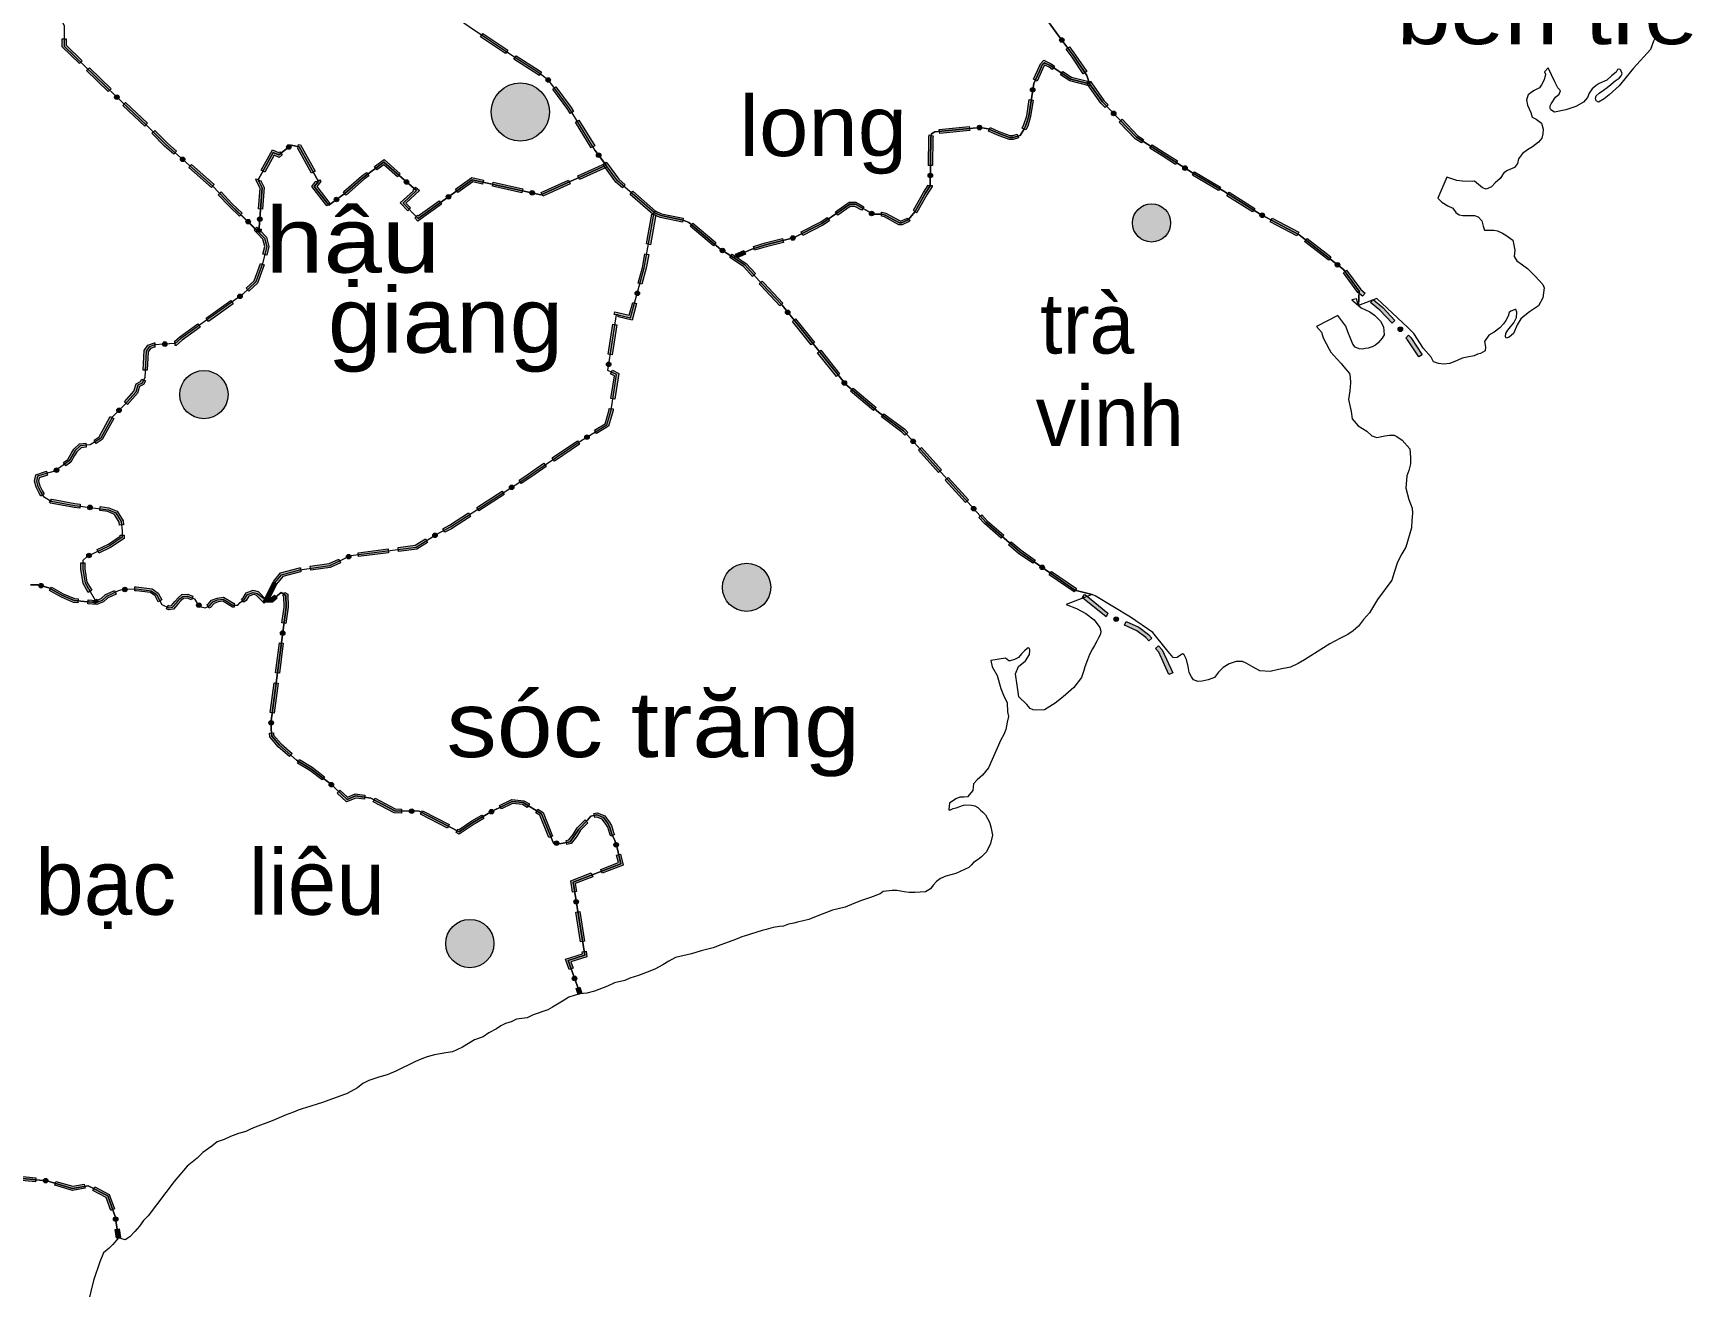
# Model space of a CAD drawing. Header units: metres. Extents: x -835890 to 1024355, y 79891 to 2211954.
# Drawn here: x -294392 to -129260, y 557610 to 682247 of the extents above; entities that cross this region are included whole.
import ezdxf
from ezdxf.enums import TextEntityAlignment as Align

# ---------------------------------------------------------------- set-up
doc = ezdxf.new("R2010")
doc.units = ezdxf.units.M
doc.header["$LTSCALE"] = 2200
for name, color, linetype, lineweight in [('10', 7, 'Continuous', 13), ('11', 7, 'Continuous', 13), ('12', 7, 'Continuous', 13), ('13', 7, 'Continuous', 13), ('14', 7, 'Continuous', 13), ('15', 7, 'Continuous', 13), ('16', 7, 'Continuous', 13), ('37', 7, 'Continuous', 13), ('8', 7, 'Continuous', 13)]:
    doc.layers.add(name, color=color, linetype=linetype, lineweight=lineweight)
doc.layers.add('3', color=7, linetype='Continuous')

msp = doc.modelspace()

# ---------------------------------------------------------------- hatches: boundary and pattern name
at = {"layer": '37'}
for points in [[(-247425, 680225), (-249917, 681896), (-249694, 682228), (-247203, 680557)], [(-291101, 681678), (-291101, 681058), (-289517, 679515), (-289796, 679229), (-291501, 680890), (-291501, 681678)], [(-191976, 681399, 1), (-192246, 681759, 1)], [(-191351, 680899), (-190738, 680081), (-189634, 678426), (-189967, 678204), (-191064, 679850), (-191671, 680659)], [(-288801, 678817), (-286652, 676724), (-286931, 676438), (-289080, 678531)], [(-244089, 678048), (-244313, 678223), (-246590, 679665), (-246376, 680003), (-244082, 678551), (-243842, 678363)], [(-193057, 678646), (-193376, 678855), (-193803, 679069), (-193887, 678984), (-194156, 678379), (-194572, 677494), (-194934, 677664), (-194519, 678546), (-194222, 679215), (-193882, 679555), (-193176, 679203), (-192838, 678981)], [(-243355, 677728, 1), (-243001, 677450, 1)], [(-189393, 677012), (-191305, 677498), (-192220, 678098), (-192001, 678433), (-191142, 677870), (-189295, 677400)], [(-189220, 677466), (-189164, 677298), (-187916, 675565), (-187502, 675133), (-187790, 674856), (-188224, 675308), (-189524, 677114), (-189599, 677339)], [(-285910, 675731, 1), (-286237, 676039, 1)], [(-240997, 674253), (-241243, 674652), (-242732, 676679), (-242410, 676916), (-240911, 674876), (-240657, 674464)], [(-194954, 675601), (-195204, 673959), (-195496, 673009), (-195678, 672644), (-196036, 672823), (-195869, 673158), (-195595, 674048), (-195349, 675661)], [(-195035, 676397, 1), (-194967, 676842, 1)], [(-285208, 675345), (-283024, 673289), (-283298, 672998), (-285483, 675054)], [(-186798, 674111, 1), (-187109, 674436, 1)], [(-282312, 672577), (-281054, 671314), (-280151, 670517), (-280416, 670217), (-281328, 671023), (-282596, 672295)], [(-238894, 670851), (-240471, 673403), (-240131, 673613), (-238554, 671061)], [(-204894, 672059), (-204932, 671871), (-204973, 669100), (-205372, 669106), (-205331, 671913), (-205286, 672138)], [(-201265, 672571), (-204252, 672291), (-204290, 672690), (-201303, 672970)], [(-200512, 672843, 1), (-200064, 672885, 1)], [(-196429, 671830), (-196927, 671680), (-197347, 671680), (-198517, 672119), (-199391, 672494), (-199233, 672861), (-198368, 672490), (-197274, 672080), (-196986, 672080), (-196544, 672213)], [(-186117, 673691), (-184546, 672054), (-183969, 671688), (-184184, 671350), (-184801, 671743), (-186405, 673414)], [(-269626, 670149), (-269926, 669905), (-270431, 670137), (-271359, 668441), (-271710, 668633), (-270603, 670656), (-269985, 670372), (-269878, 670459)], [(-269151, 670793, 1), (-268802, 671077, 1)], [(-266719, 668342), (-268067, 670783), (-268089, 670787), (-268016, 671180), (-267808, 671142), (-266369, 668535)], [(-183125, 671151), (-181913, 670380), (-180593, 669543), (-180807, 669205), (-182127, 670042), (-183340, 670813)], [(-279365, 669557, 1), (-279702, 669854, 1)], [(-278651, 669194), (-276402, 667208), (-276667, 666909), (-278916, 668894)], [(-258151, 667965), (-259525, 669165), (-260215, 668659), (-260452, 668982), (-259503, 669677), (-257888, 668266)], [(-237345, 668930), (-240078, 667693), (-240243, 668057), (-237510, 669294)], [(-238296, 670311, 1), (-238032, 669946, 1)], [(-235787, 666882), (-236439, 667448), (-237589, 668994), (-237739, 669201), (-237415, 669436), (-237266, 669231), (-236144, 667722), (-235525, 667184)], [(-179666, 668717, 1), (-180046, 668959, 1)], [(-271839, 667564), (-271792, 667651), (-271422, 666912), (-271582, 664744), (-271981, 664773), (-271829, 666832), (-272243, 667660), (-272190, 667756)], [(-265199, 665073), (-266702, 667007), (-266277, 667539), (-266236, 667466), (-265886, 667659), (-265797, 667498), (-266193, 667003), (-264883, 665318)], [(-261022, 668068), (-261494, 667723), (-263241, 666180), (-263311, 666130), (-263545, 666454), (-263491, 666493), (-261745, 668035), (-261258, 668391)], [(-257436, 667605, 1), (-257097, 667309, 1)], [(-249702, 667244), (-250686, 667459), (-252163, 666403), (-252396, 666729), (-250775, 667887), (-249617, 667635)], [(-245794, 666391), (-248725, 667031), (-248640, 667422), (-245709, 666782)], [(-240989, 667280), (-243722, 666043), (-243887, 666408), (-241154, 667645)], [(-205002, 667100), (-205003, 667016), (-205526, 666194), (-206523, 664412), (-206548, 664382), (-206855, 664638), (-206854, 664640), (-205870, 666399), (-205401, 667135), (-205402, 667106)], [(-205190, 667878, 1), (-205184, 668328, 1)], [(-178908, 668478), (-176325, 666951), (-176529, 666606), (-179111, 668133)], [(-275703, 666468), (-274597, 665291), (-273603, 664342), (-273880, 664053), (-274881, 665009), (-275994, 666194)], [(-264422, 665577, 1), (-264057, 665840, 1)], [(-257153, 664596), (-257899, 665368), (-256577, 666590), (-256645, 666649), (-256382, 666950), (-255978, 666598), (-257327, 665352), (-256865, 664874)], [(-253790, 665240), (-256148, 663555), (-256458, 663877), (-256171, 664155), (-256100, 664081), (-254023, 665566)], [(-253276, 665854, 1), (-252910, 666115, 1)], [(-244994, 666421, 1), (-244555, 666326, 1)], [(-232767, 664259), (-235032, 666226), (-234770, 666528), (-232505, 664561)], [(-175467, 666427), (-172926, 664832), (-173139, 664493), (-175680, 666089)], [(-271872, 663537, 1), (-271839, 663986, 1)], [(-233399, 661291), (-232869, 664244), (-232475, 664173), (-233005, 661220)], [(-229840, 663454), (-232037, 663922), (-232718, 664228), (-232554, 664593), (-231912, 664304), (-229757, 663845)], [(-215210, 663598), (-215859, 663149), (-217862, 662147), (-218041, 662505), (-216063, 663494), (-215438, 663927)], [(-211990, 664644), (-212686, 665034), (-212988, 665034), (-213138, 665034), (-214388, 664168), (-214616, 664497), (-213263, 665434), (-212988, 665434), (-212582, 665434), (-211795, 664993)], [(-211217, 664440, 1), (-210824, 664220, 1)], [(-207188, 663614), (-207273, 663512), (-207991, 663193), (-208297, 663193), (-209731, 663982), (-210035, 664043), (-210043, 664043), (-210043, 664443), (-209995, 664443), (-209592, 664362), (-208194, 663593), (-208076, 663593), (-207520, 663840), (-207495, 663870)], [(-171977, 664042, 1), (-172375, 664252, 1)], [(-171199, 663857), (-168545, 662457), (-168732, 662104), (-171385, 663504)], [(-272855, 663351, 1), (-273181, 663662, 1)], [(-272157, 662961), (-271807, 662626), (-271200, 661973), (-270955, 661035), (-271166, 660191), (-271554, 660288), (-271368, 661033), (-271562, 661775), (-272092, 662345), (-272433, 662672)], [(-271729, 662749), (-271750, 662471), (-272148, 662501), (-272128, 662779)], [(-226756, 661118), (-229048, 663054), (-228789, 663360), (-226498, 661424)], [(-226037, 660768, 1), (-225659, 660524, 1)], [(-223549, 660288), (-224381, 659905), (-224548, 660268), (-223717, 660651)], [(-219772, 661454), (-221509, 661020), (-222654, 660667), (-222772, 661049), (-221617, 661405), (-219869, 661842)], [(-219068, 661836, 1), (-218632, 661945, 1)], [(-167712, 661847), (-165833, 660384), (-165347, 659999), (-165595, 659685), (-166080, 660069), (-167958, 661531)], [(-271423, 659203), (-272080, 657406), (-272937, 656594), (-273212, 656885), (-272423, 657632), (-271799, 659341)], [(-234246, 657405), (-233816, 658966), (-233575, 660307), (-233182, 660236), (-233426, 658877), (-233861, 657298)], [(-222865, 658071), (-223755, 659053), (-225117, 659935), (-224900, 660270), (-223494, 659360), (-222569, 658340)], [(-164511, 659081, 1), (-164864, 659360, 1)], [(-220147, 655132), (-222048, 657170), (-222193, 657330), (-221897, 657599), (-221753, 657441), (-219855, 655405)], [(-163786, 658676), (-162378, 656754), (-161938, 656399), (-162189, 656088), (-162670, 656476), (-164109, 658439)], [(-274525, 655340), (-276968, 653599), (-277200, 653925), (-274757, 655666)], [(-274010, 655953, 1), (-273643, 656214, 1)], [(-234259, 656604, 1), (-234379, 656170, 1)], [(-161159, 655771), (-160194, 654991), (-158978, 653681), (-159271, 653409), (-160467, 654698), (-161411, 655460)], [(-236605, 654292), (-236567, 654540), (-235128, 654204), (-234777, 655476), (-234392, 655370), (-234844, 653727), (-236237, 654052), (-236209, 654232)], [(-219510, 654669, 1), (-219228, 654319, 1)], [(-277782, 653019), (-279578, 651739), (-280184, 651208), (-280290, 651202), (-280315, 651601), (-280345, 651599), (-279827, 652053), (-278014, 653344)], [(-237208, 650338), (-236755, 653304), (-236360, 653243), (-236812, 650278)], [(-217021, 651250), (-218899, 653589), (-218587, 653840), (-216709, 651500)], [(-158291, 652647, 1), (-158597, 652977, 1)], [(-282282, 651064), (-282260, 651066), (-282735, 650888), (-282950, 650565), (-283049, 648736), (-283449, 648758), (-283344, 650696), (-282996, 651217), (-282347, 651460), (-282313, 651463)], [(-281525, 651325, 1), (-281076, 651353, 1)], [(-214516, 648131), (-216395, 650470), (-216083, 650721), (-214204, 648382)], [(-157617, 652215), (-157413, 651995), (-156272, 650282), (-156605, 650060), (-157728, 651746), (-157910, 651943)], [(-237127, 649542, 1), (-237195, 649097, 1)], [(-283235, 647688), (-283420, 647318), (-283824, 647116), (-284023, 646454), (-285014, 645339), (-285313, 645604), (-284380, 646653), (-284157, 647397), (-283718, 647616), (-283592, 647867)], [(-236947, 645937), (-236594, 648187), (-236977, 648372), (-236803, 648732), (-236153, 648418), (-236552, 645875)], [(-213875, 647652, 1), (-213593, 647301, 1)], [(-210829, 644722), (-213127, 646651), (-212870, 646957), (-210572, 645028)], [(-286377, 643940), (-287526, 641847), (-288129, 641463), (-288344, 641801), (-287827, 642129), (-286728, 644133)], [(-286019, 644595, 1), (-285701, 644914, 1)], [(-238575, 642775), (-237521, 643424), (-237123, 644816), (-237102, 644949), (-236707, 644887), (-236732, 644730), (-237179, 643165), (-238365, 642434)], [(-207714, 642268), (-207998, 642581), (-210035, 644096), (-209797, 644417), (-207728, 642879), (-207418, 642537)], [(-289123, 641078), (-289623, 641025), (-290049, 640628), (-290279, 640266), (-290649, 639596), (-291144, 639235), (-291380, 639558), (-290957, 639867), (-290623, 640470), (-290359, 640886), (-289798, 641408), (-289165, 641476)], [(-242772, 640045), (-240283, 641719), (-240059, 641387), (-242549, 639713)], [(-239130, 642198, 1), (-239513, 641962, 1)], [(-207045, 641829, 1), (-206742, 641496, 1)], [(-204364, 638558), (-206371, 640788), (-206074, 641055), (-204067, 638825)], [(-246081, 637804), (-245517, 638168), (-244710, 638742), (-243602, 639487), (-243379, 639155), (-244482, 638413), (-245293, 637837), (-245864, 637468)], [(-292962, 638307), (-293056, 638285), (-293785, 638041), (-293857, 637705), (-293734, 637241), (-293465, 636701), (-293304, 636439), (-293645, 636230), (-293815, 636507), (-294110, 637099), (-294268, 637695), (-294129, 638348), (-293166, 638670), (-293056, 638696)], [(-292251, 638674, 1), (-291888, 638940, 1)], [(-201689, 635584), (-203695, 637814), (-203398, 638082), (-201391, 635852)], [(-292577, 635928), (-292540, 635905), (-290261, 635491), (-289709, 635422), (-289758, 635025), (-290322, 635096), (-292683, 635525), (-292783, 635585)], [(-250280, 635091), (-247761, 636719), (-247543, 636383), (-250063, 634755)], [(-246623, 637215, 1), (-247001, 636971, 1)], [(-288518, 635072, 1), (-288965, 635127, 1)], [(-287724, 635174), (-286864, 635066), (-286042, 634714), (-285457, 633779), (-285412, 633373), (-285810, 633329), (-285845, 633644), (-286315, 634396), (-286969, 634677), (-287774, 634777)], [(-253657, 632979), (-253006, 633330), (-251120, 634548), (-250903, 634212), (-252802, 632985), (-253467, 632627)], [(-201022, 635142, 1), (-200721, 634807, 1)], [(-198143, 632037), (-199806, 633492), (-200351, 634097), (-200054, 634365), (-199524, 633777), (-197880, 632338)], [(-254246, 632439, 1), (-254629, 632202, 1)], [(-285346, 632354), (-285346, 632022), (-286712, 631111), (-287857, 630566), (-288029, 630927), (-286910, 631460), (-285746, 632236), (-285746, 632354)], [(-262081, 630600), (-259106, 630988), (-259055, 630592), (-262029, 630204)], [(-258115, 631118), (-256394, 631342), (-255393, 631963), (-255182, 631623), (-256257, 630957), (-258063, 630721)], [(-194996, 629542), (-196411, 630521), (-197391, 631378), (-197127, 631679), (-196164, 630837), (-194769, 629870)], [(-289248, 629605), (-289248, 628981), (-289045, 627663), (-288572, 626856), (-288917, 626653), (-289429, 627526), (-289648, 628950), (-289648, 629605)], [(-289049, 630220, 1), (-288643, 630413, 1)], [(-266839, 629247), (-264966, 629514), (-264016, 629957), (-263847, 629595), (-264851, 629127), (-266783, 628851)], [(-262822, 630294, 1), (-263229, 630104, 1)], [(-194245, 629265, 1), (-193875, 629009, 1)], [(-293824, 627383, 1), (-293390, 627264, 1)], [(-270181, 627517), (-270887, 626073), (-270749, 626073), (-270386, 626372), (-270131, 626063), (-270605, 625673), (-271527, 625673), (-270541, 627693)], [(-270514, 627733), (-269806, 628582), (-267904, 629094), (-267829, 629105), (-267773, 628709), (-267823, 628702), (-269579, 628229), (-270207, 627477)], [(-190885, 626696), (-193352, 628403), (-193124, 628732), (-190658, 627024)], [(-289958, 625620), (-290380, 625660), (-291576, 626160), (-292761, 626839), (-292562, 627186), (-291399, 626520), (-290282, 626053), (-289920, 626018)], [(-286144, 626488), (-286559, 626280), (-286968, 626097), (-287403, 625709), (-288059, 625435), (-288964, 625524), (-288925, 625922), (-288120, 625843), (-287620, 626052), (-287188, 626437), (-286730, 626642), (-286323, 626845)], [(-288066, 625993), (-287917, 625740), (-288262, 625538), (-288411, 625791)], [(-285507, 626916, 1), (-285060, 626968, 1)], [(-281964, 625719), (-282279, 626294), (-282732, 626624), (-284159, 626808), (-284278, 626804), (-284294, 627204), (-284140, 627209), (-282579, 627007), (-281971, 626564), (-281613, 625911)], [(-278661, 625903), (-279071, 626080), (-279441, 626043), (-279671, 625850), (-279998, 625475), (-280435, 624983), (-280955, 624918), (-281150, 625015), (-280971, 625373), (-280885, 625330), (-280634, 625361), (-280299, 625739), (-279952, 626137), (-279603, 626428), (-279008, 626488), (-278504, 626271)], [(-274404, 625189), (-274589, 625189), (-275118, 625508), (-275540, 625762), (-276000, 625702), (-276414, 625536), (-276749, 625152), (-276930, 625072), (-277093, 625437), (-276993, 625482), (-276652, 625871), (-276102, 626092), (-275454, 626177), (-274912, 625851), (-274477, 625589), (-274404, 625589)], [(-271428, 625569), (-272225, 626369), (-272500, 626438), (-272953, 626287), (-273224, 625835), (-273446, 625662), (-273692, 625977), (-273529, 626104), (-273220, 626619), (-272516, 626855), (-272020, 626730), (-271145, 625852)], [(-269357, 626649), (-269081, 626465), (-269053, 625166), (-269261, 623571), (-269658, 623623), (-269453, 625188), (-269477, 626248), (-269579, 626316)], [(-187697, 624226), (-187739, 624245), (-190005, 626086), (-190063, 626126), (-189835, 626455), (-189764, 626406), (-187527, 624588), (-187532, 624590)], [(-278102, 625515, 1), (-277736, 625253, 1)], [(-186909, 624087, 1), (-186499, 623901, 1)], [(-269618, 622382, 1), (-269560, 622829, 1)], [(-183458, 621827), (-183758, 622158), (-184640, 622836), (-185877, 623398), (-185711, 623763), (-184433, 623182), (-183486, 622453), (-183162, 622095)], [(-269521, 621588), (-269910, 618613), (-270306, 618665), (-269917, 621640)], [(-181447, 618493), (-182454, 620717), (-182787, 621085), (-182491, 621353), (-182116, 620939), (-181082, 618659)], [(-270039, 617622), (-270428, 614647), (-270825, 614699), (-270436, 617674)], [(-270730, 613455, 1), (-270730, 613905, 1)], [(-270503, 612697), (-270483, 612447), (-269744, 611593), (-268649, 610624), (-268914, 610325), (-270029, 611311), (-270872, 612284), (-270902, 612665)], [(-267903, 610019), (-266661, 609273), (-265411, 608317), (-265654, 608000), (-266886, 608942), (-268109, 609677)], [(-264586, 607383, 1), (-264912, 607694, 1)], [(-263887, 606993), (-263144, 606285), (-262360, 606619), (-261400, 606482), (-261457, 606086), (-262306, 606207), (-263229, 605814), (-264163, 606704)], [(-260385, 606194), (-258395, 605120), (-257754, 605110), (-257760, 604710), (-258499, 604721), (-260575, 605842)], [(-248019, 605472), (-246804, 606074), (-245588, 605939), (-245053, 605612), (-245261, 605271), (-245720, 605551), (-246732, 605663), (-247841, 605114)], [(-256532, 604892, 1), (-256982, 604898, 1)], [(-255694, 604945), (-253025, 603576), (-253207, 603220), (-255877, 604589)], [(-252135, 603120), (-252050, 603076), (-250765, 603947), (-249788, 604514), (-249587, 604168), (-250552, 603608), (-252022, 602613), (-252318, 602764)], [(-248628, 604956, 1), (-249017, 604730, 1)], [(-244199, 605091), (-243689, 604779), (-242755, 602422), (-243127, 602274), (-244012, 604508), (-244408, 604749)], [(-238644, 604661), (-238321, 604733), (-237545, 604422), (-237105, 603834), (-236887, 603470), (-236684, 602791), (-236583, 602568), (-236947, 602402), (-237060, 602651), (-237256, 603308), (-237438, 603611), (-237798, 604092), (-238355, 604315), (-238557, 604270)], [(-241407, 601967), (-241118, 602032), (-240703, 602567), (-240296, 603246), (-239507, 604037), (-239224, 603754), (-239979, 602998), (-240372, 602341), (-240890, 601674), (-241319, 601577)], [(-242125, 601698, 1), (-242574, 601737, 1)], [(-236361, 601333, 1), (-236479, 601767, 1)], [(-235988, 600623), (-235737, 599534), (-237820, 598737), (-237963, 599110), (-236205, 599783), (-236378, 600533)], [(-238754, 598379), (-240490, 597715), (-240361, 596908), (-240756, 596845), (-240936, 597972), (-238897, 598753)], [(-240366, 595667, 1), (-240437, 596111, 1)], [(-240046, 594933), (-239574, 591971), (-239969, 591908), (-240441, 594870)], [(-239416, 590983), (-239328, 590429), (-240937, 589923), (-240709, 589279), (-241086, 589146), (-241453, 590180), (-239777, 590707), (-239811, 590920)], [(-240487, 588058, 1), (-240638, 588482, 1)], [(-240040, 587395), (-239826, 586794), (-240203, 586660), (-240416, 587261)], [(-296898, 569014), (-296402, 568662), (-294127, 568448), (-294165, 568050), (-296546, 568274), (-297129, 568688)], [(-292926, 568135, 1), (-293374, 568177, 1)], [(-292130, 568087), (-290459, 567599), (-289310, 567797), (-289242, 567403), (-290482, 567189), (-292243, 567703)], [(-288262, 567542), (-286825, 566783), (-286298, 565348), (-286673, 565210), (-287147, 566501), (-288449, 567189)], [(-286159, 564105, 1), (-286228, 564549, 1)], [(-285844, 563369), (-285712, 562508), (-286107, 562447), (-286239, 563308)]]:
    msp.add_hatch(color=256, dxfattribs=at).paths.add_polyline_path(points)
at = {"layer": '8'}
for points in [[(-243052, 674414, 1), (-248852, 674414, 1)], [(-181282, 663385, 1), (-185082, 663385, 1)], [(-275018, 646312, 1), (-279818, 646312, 1)], [(-221051, 627155, 1), (-225851, 627155, 1)], [(-248571, 591737, 1), (-253371, 591737, 1)]]:
    msp.add_hatch(color=256, dxfattribs=at).paths.add_polyline_path(points)

# ---------------------------------------------------------------- linework, layer by layer
at = {"layer": '10'}
msp.add_line((-238496, 670588), (-237427, 669112), dxfattribs=at)
for points in [[(-154718, 665852), (-154309, 665442), (-153713, 665069), (-153230, 664845), (-152932, 664435), (-152597, 664174), (-152225, 664136), (-151481, 664136), (-151072, 664136), (-150700, 663987), (-150327, 663577), (-150216, 663054), (-150067, 662681), (-149955, 662681), (-149137, 662681), (-148765, 662607), (-148281, 662383), (-147965, 662159), (-147258, 661674), (-147072, 660667), (-147109, 660033), (-146849, 659622), (-146291, 659212), (-145807, 658839), (-145026, 658093), (-144263, 657272), (-144151, 656936), (-144263, 655929), (-144709, 655146), (-145602, 654549), (-146049, 654176), (-146458, 653840), (-146830, 653243), (-147202, 652385), (-147611, 652012), (-147909, 651937), (-147983, 652086), (-147946, 652385), (-147760, 652721), (-147500, 653056), (-147165, 653467), (-146904, 653989), (-146867, 654511), (-146942, 654772), (-147016, 654772), (-147463, 654623), (-147611, 654474), (-147723, 654101), (-147946, 653691), (-148170, 653355), (-148542, 652944), (-149118, 652534), (-149639, 652236), (-150086, 651601), (-149974, 651042), (-150011, 650669), (-150458, 650408), (-150755, 650333), (-151090, 650184), (-151797, 650035), (-152281, 649923), (-152802, 649699), (-153509, 649400), (-154141, 649326), (-154662, 649400), (-155146, 649587), (-155369, 650035), (-156132, 650893), (-157099, 652385), (-157694, 652982), (-160786, 655877), (-162592, 655183), (-162524, 656615), (-162786, 656973), (-164081, 658739), (-165956, 660227), (-168504, 662209), (-172396, 664263), (-176005, 666529), (-179119, 668370), (-182020, 670211), (-184674, 671899), (-188070, 675437), (-189344, 677206), (-189627, 678055), (-190901, 679966), (-192387, 681947), (-196916, 688175)], [(-133082, 682565), (-132971, 682043), (-133268, 681446), (-133566, 680625), (-135240, 678760), (-135984, 677865), (-136691, 677007), (-137659, 676111), (-138179, 675738), (-138738, 675403), (-138961, 675515), (-139035, 675776), (-138961, 676037), (-138663, 676298), (-138254, 676596), (-137882, 676858), (-137510, 677156), (-137063, 677529), (-136691, 677790), (-136468, 678014), (-136394, 678201), (-136505, 678574), (-136617, 678686), (-136840, 678648), (-136989, 678387), (-137454, 678014), (-137900, 677566), (-138682, 677231), (-138979, 677044), (-139351, 676708)], [(-139351, 676708), (-139649, 676298), (-139835, 675850), (-140244, 675403), (-140989, 674955), (-141993, 674619), (-143109, 674395), (-143481, 674619), (-143556, 674768), (-143556, 675030), (-143444, 675216), (-142998, 675888), (-142663, 676186), (-142514, 676522), (-142775, 676820), (-143072, 677417), (-143742, 678797), (-144095, 678424), (-144021, 678163), (-144133, 677604), (-144393, 677119), (-144616, 676820), (-145212, 676522), (-145732, 676111), (-145881, 675626), (-145807, 675104), (-145621, 674731), (-145472, 674358), (-145323, 673910), (-144933, 673687), (-144412, 673313), (-144226, 672717), (-144263, 672232), (-144374, 671821), (-144709, 671411), (-145305, 670963), (-145788, 670665), (-146309, 670292), (-146681, 669769), (-146793, 669284), (-147091, 668911), (-147779, 668613), (-148151, 668352), (-148523, 667792), (-149007, 667382), (-149379, 666971), (-149900, 666748), (-150272, 666860), (-151053, 667531), (-151239, 667494), (-152244, 667531), (-152839, 667606), (-153806, 667941), (-154718, 665852)], [(-285969, 626799), (-285680, 626896), (-284993, 626976), (-284149, 627009), (-282655, 626816), (-282125, 626429), (-281595, 625462), (-280920, 625124), (-280534, 625172), (-280149, 625607), (-279811, 625994), (-279522, 626235), (-279040, 626284), (-278365, 625994), (-278028, 625462), (-277690, 625220), (-277305, 625124), (-276871, 625317), (-276533, 625704), (-276051, 625897), (-275497, 625970), (-275015, 625680), (-274533, 625389), (-274051, 625389), (-273810, 625631), (-273376, 625970), (-273087, 626453), (-272508, 626646), (-272123, 626550), (-271207, 625873), (-270361, 627605), (-269692, 628406), (-267863, 628898), (-264909, 629320), (-262798, 630305), (-256326, 631149), (-254310, 632399), (-252904, 633158), (-245405, 638002), (-244596, 638578), (-240094, 641605), (-237350, 643294), (-236928, 644773), (-236373, 648302), (-237251, 648727), (-236402, 654296), (-234986, 653965), (-233621, 658922), (-232636, 664410), (-236291, 667585), (-238496, 670588)], [(-237427, 669112), (-243899, 666182), (-250730, 667673), (-256124, 663818), (-257613, 665360), (-256278, 666594), (-259514, 669421), (-261620, 667879), (-263366, 666337), (-265010, 665155), (-266448, 667005), (-266037, 667519), (-267937, 670963), (-268756, 671115), (-269956, 670139), (-270517, 670397), (-272017, 667655), (-271626, 666872), (-271949, 662486), (-274739, 665150)], [(-274739, 665150), (-271381, 661874), (-271162, 661034), (-271584, 659347), (-272251, 657519), (-273587, 656254), (-279703, 651896), (-280265, 651404), (-281390, 651333), (-282303, 651263), (-282866, 651052), (-283147, 650630), (-283288, 648030), (-283569, 647467), (-283991, 647256), (-284201, 646553), (-285326, 645288), (-286521, 644093), (-287677, 641988), (-288724, 641322), (-289711, 641216), (-290204, 640757), (-290451, 640368), (-290803, 639732), (-292230, 638689), (-293111, 638477), (-293957, 638195), (-294063, 637700), (-293922, 637170), (-293640, 636604), (-293378, 636175), (-292612, 635715), (-290291, 635293), (-286917, 634871), (-286178, 634555), (-285651, 633711), (-285546, 632762)], [(-285546, 632762), (-285546, 632129), (-286811, 631286), (-289026, 630231), (-289448, 629809), (-289448, 628966), (-289237, 627595), (-288090, 625639), (-287512, 625881), (-287078, 626267), (-286644, 626461), (-285969, 626799)]]:
    msp.add_lwpolyline(points, dxfattribs=at)
at = {"layer": '11'}
msp.add_lwpolyline([(-296474, 568468), (-293044, 568146), (-290471, 567394), (-288916, 567662), (-286986, 566642), (-286236, 564601), (-285909, 562478), (-286467, 561806), (-286839, 561433), (-287397, 560986), (-287770, 560090), (-288383, 558225), (-289183, 554942)], dxfattribs=at)
at = {"layer": '12'}
for points in [[(-294668, 627403), (-293897, 627403), (-292837, 627113), (-291487, 626340), (-290331, 625857), (-289319, 625760), (-288090, 625639), (-287512, 625881), (-287078, 626267), (-286644, 626461), (-285969, 626799), (-285680, 626896), (-284993, 626976), (-284149, 627009), (-282655, 626816), (-282125, 626429), (-281595, 625462), (-280920, 625124), (-280534, 625172), (-280149, 625607), (-279811, 625994), (-279522, 626235), (-279040, 626284), (-278365, 625994), (-278028, 625462), (-277690, 625220), (-277305, 625124), (-276871, 625317), (-276533, 625704), (-276051, 625897), (-275497, 625970), (-275015, 625680), (-274533, 625389), (-274051, 625389), (-273810, 625631), (-273376, 625970), (-273087, 626453), (-272508, 626646), (-272123, 626550), (-271207, 625873), (-270677, 625873), (-269728, 626655), (-269279, 626356), (-269253, 625177), (-270730, 613880), (-270730, 613036), (-270677, 612366), (-269886, 611452), (-268215, 609974), (-266774, 609107), (-264856, 607641), (-263186, 606049), (-262333, 606413), (-260808, 606195), (-258447, 604920), (-256013, 604884), (-252036, 602844), (-250659, 603777), (-248740, 604891), (-246768, 605869), (-245654, 605745), (-243851, 604644), (-242670, 601719), (-242070, 601653), (-241004, 601853), (-240138, 603122), (-239271, 603990), (-238938, 604391), (-238338, 604524), (-237672, 604257), (-237272, 603723), (-237072, 603389), (-236872, 602721), (-236539, 601987), (-236339, 601252), (-235971, 599658), (-240713, 597843), (-239553, 590568), (-241195, 590051), (-240015, 586727), (-240498, 586615), (-241131, 586391), (-241577, 586092), (-242098, 585794), (-242768, 585421), (-243214, 585160), (-244684, 584637), (-245279, 584339), (-246321, 584227), (-246879, 583966), (-247437, 583779), (-247884, 583556), (-248330, 583257), (-249074, 582847), (-249633, 582474)], [(-249633, 582474), (-250525, 582175), (-251698, 581429), (-252256, 581168), (-252702, 580981), (-253372, 580870), (-254488, 580683), (-255232, 580459), (-255753, 580273), (-256386, 580012), (-258339, 579042), (-259195, 578669), (-260013, 578445), (-261018, 578109), (-261613, 577810), (-262134, 577400), (-263176, 576841), (-265613, 575945), (-267324, 575386)], [(-267324, 575386), (-267548, 575348), (-268031, 575162), (-268515, 574975), (-269222, 574714), (-270636, 574117), (-272329, 573483), (-272775, 573296), (-273259, 573035), (-273966, 572849), (-274784, 572550), (-275417, 572252), (-276087, 572028), (-276645, 571580), (-277538, 570946), (-278096, 570387), (-279082, 569603), (-280384, 568074), (-282970, 564679), (-283416, 564194), (-283826, 563634), (-284272, 563112), (-284793, 562590), (-285239, 562291), (-285909, 562478), (-286236, 564601), (-286986, 566642), (-288916, 567662), (-290471, 567394), (-293044, 568146), (-296474, 568468)]]:
    msp.add_lwpolyline(points, dxfattribs=at)
at = {"layer": '13'}
for points in [[(-226025, 591614), (-226769, 591315), (-227960, 591017), (-228927, 590718), (-230508, 590345), (-231178, 589972), (-231773, 589636), (-232592, 589189), (-233336, 588890), (-234192, 588555), (-235047, 588293), (-235568, 588070), (-236573, 587846), (-237298, 587510), (-238563, 586988), (-239345, 586801), (-240015, 586727), (-241195, 590051), (-239553, 590568), (-240713, 597843), (-235971, 599658), (-236339, 601252), (-236539, 601987), (-236872, 602721), (-237072, 603389), (-237272, 603723), (-237672, 604257), (-238338, 604524), (-238938, 604391), (-239271, 603990), (-240138, 603122), (-241004, 601853), (-242070, 601653), (-242670, 601719), (-243851, 604644), (-245654, 605745), (-246768, 605869), (-248740, 604891), (-250659, 603777), (-252036, 602844), (-256013, 604884), (-258447, 604920), (-260808, 606195), (-262333, 606413), (-263186, 606049), (-264856, 607641), (-266774, 609107), (-268215, 609974), (-269886, 611452), (-270677, 612366), (-270730, 613036), (-270730, 613880), (-269253, 625177), (-269279, 626356), (-269728, 626655), (-270677, 625873), (-271207, 625873), (-270361, 627605), (-269692, 628406), (-267863, 628898), (-264909, 629320), (-262798, 630305), (-256326, 631149), (-254310, 632399), (-252904, 633158), (-245405, 638002), (-244596, 638578), (-240094, 641605), (-237350, 643294), (-236928, 644773), (-236373, 648302), (-237251, 648727), (-236402, 654296), (-234986, 653965), (-233621, 658922), (-232636, 664410), (-231975, 664113), (-229769, 663644), (-229183, 663431), (-226017, 660755), (-224768, 659946), (-223625, 659206), (-221901, 657305), (-219930, 655193), (-213598, 647307), (-210326, 644560), (-207863, 642730), (-206455, 641181), (-199665, 633634), (-196288, 630679), (-190801, 626880), (-189078, 626457), (-190801, 625791), (-191683, 625450), (-190641, 625040), (-189711, 624555), (-188892, 623921), (-188334, 623174), (-188223, 622801), (-188260, 622503), (-188446, 622130)], [(-188446, 622130), (-188632, 621794), (-188855, 621384), (-189060, 621048), (-189357, 620488), (-189543, 619929), (-189804, 619257), (-189916, 618884), (-190139, 618175), (-190920, 617205), (-191981, 616273), (-192762, 615639), (-193841, 614967), (-194622, 614930), (-194957, 614967), (-195255, 615116), (-195590, 615489), (-196371, 616273), (-196557, 617429), (-196706, 618548), (-196408, 619295), (-195701, 619854), (-195329, 620488), (-195292, 620899), (-195329, 621085), (-195441, 621123), (-195552, 621085), (-195813, 620824), (-196110, 620526), (-196408, 620190), (-196817, 619966), (-197227, 619854), (-197376, 619854), (-197710, 620115), (-199161, 619891), (-199031, 619257), (-198548, 618399), (-198175, 617094), (-197915, 616422), (-197543, 615676), (-197506, 614781), (-197413, 614296), (-197524, 613736), (-197673, 613027), (-197859, 612505), (-198157, 611983), (-198529, 611162), (-199403, 609222), (-199999, 608476), (-200520, 608028), (-200892, 607618), (-200966, 606946), (-201487, 606312), (-201859, 606275), (-202231, 606275), (-202640, 606126), (-203273, 605678), (-203347, 605081), (-203347, 605044), (-203161, 605044), (-202901, 605156), (-202603, 605230), (-201896, 605491), (-201636, 605529), (-201078, 605491), (-200743, 605417), (-200445, 605268), (-200185, 605006), (-199961, 604783), (-199701, 604521), (-199310, 603813), (-199161, 603328), (-199013, 602507), (-199199, 601686), (-199608, 600866), (-200092, 600343), (-200426, 600082), (-200873, 599784), (-201133, 599522), (-201357, 599299), (-202640, 598702), (-203645, 598441), (-204166, 598217), (-204575, 597918), (-204910, 597545), (-205170, 597172), (-205654, 596874), (-206733, 596799), (-207291, 596799), (-207775, 596874), (-208519, 597023), (-208965, 597023), (-209877, 596911), (-210175, 596687), (-211142, 596314), (-212035, 596016), (-212779, 595717), (-213635, 595344), (-214900, 595046), (-216518, 594412), (-217263, 594113)], [(-217263, 594113), (-218379, 593852), (-218751, 593777), (-219272, 593665), (-219793, 593479), (-220165, 593442), (-220797, 593330), (-221504, 593143), (-221913, 593031), (-223681, 592472), (-223941, 592397), (-224388, 592211), (-224834, 592024), (-226025, 591614)]]:
    msp.add_lwpolyline(points, dxfattribs=at)
at = {"layer": '14'}
msp.add_line((-286172, 675978), (-283128, 673112), dxfattribs=at)
for points in [[(-246496, 679843), (-251047, 682894), (-253745, 684772), (-255012, 685571), (-257170, 686932), (-259516, 689796), (-261206, 691252)], [(-297838, 687394), (-296484, 687128), (-292883, 685180), (-291828, 684020), (-291301, 682966), (-291301, 680974), (-286172, 675978)], [(-241077, 674764), (-243118, 677542), (-244197, 678387), (-246496, 679843)], [(-271949, 662486), (-271626, 666872), (-272017, 667655), (-270517, 670397), (-269956, 670139), (-268756, 671115), (-267937, 670963), (-266037, 667519), (-266448, 667005), (-265010, 665155), (-263366, 666337), (-261620, 667879), (-259514, 669421), (-256278, 666594), (-257613, 665360), (-256124, 663818), (-250730, 667673), (-243899, 666182), (-237427, 669112), (-238496, 670588), (-241077, 674764)], [(-283128, 673112), (-281191, 671168), (-276519, 667045), (-274739, 665150), (-271949, 662486)]]:
    msp.add_lwpolyline(points, dxfattribs=at)
at = {"layer": '15'}
for points in [[(-196916, 688175), (-192387, 681947), (-190901, 679966), (-189627, 678055), (-189344, 677206), (-191223, 677684), (-193276, 679029), (-193842, 679312), (-194054, 679100), (-194338, 678463), (-194904, 677259), (-195399, 674003), (-195682, 673083), (-195895, 672659), (-196249, 672092), (-196956, 671880), (-197310, 671880), (-198443, 672305), (-199434, 672729), (-200212, 672871), (-204742, 672446), (-205061, 672246), (-205131, 671892), (-205202, 667076), (-205698, 666297), (-206689, 664526), (-207396, 663676), (-208033, 663393), (-208246, 663393), (-209661, 664172), (-210015, 664243), (-210865, 664243), (-212634, 665234), (-212988, 665234), (-213200, 665234), (-215961, 663322), (-218792, 661905), (-221563, 661212), (-222943, 660787), (-223464, 660547), (-224768, 659946), (-226017, 660755), (-229183, 663431)], [(-291301, 682966), (-291301, 680974), (-286172, 675978), (-283128, 673112), (-281191, 671168), (-276519, 667045), (-274739, 665150), (-271381, 661874), (-271162, 661034), (-271584, 659347), (-272251, 657519), (-273587, 656254), (-279703, 651896), (-280265, 651404), (-281390, 651333), (-282303, 651263), (-282866, 651052), (-283147, 650630), (-283288, 648030), (-283569, 647467), (-283991, 647256), (-284201, 646553), (-285326, 645288), (-286521, 644093), (-287677, 641988), (-288724, 641322), (-289711, 641216), (-290204, 640757), (-290451, 640368), (-290803, 639732), (-292230, 638689), (-293111, 638477), (-293957, 638195), (-294063, 637700), (-293922, 637170), (-293640, 636604), (-293378, 636175), (-292612, 635715), (-290291, 635293), (-286917, 634871), (-286178, 634555), (-285651, 633711), (-285546, 632762), (-285546, 632129), (-286811, 631286), (-289026, 630231), (-289448, 629809), (-289448, 628966), (-289237, 627595), (-288090, 625639), (-289319, 625760), (-290331, 625857), (-291487, 626340), (-292837, 627113), (-293897, 627403), (-294668, 627403)], [(-232636, 664410), (-236291, 667585), (-238496, 670588), (-241077, 674764), (-243118, 677542), (-244197, 678387), (-246496, 679843), (-251047, 682894)], [(-229183, 663431), (-229769, 663644), (-231975, 664113), (-232636, 664410)]]:
    msp.add_lwpolyline(points, dxfattribs=at)
at = {"layer": '16'}
msp.add_line((-288918, 627050), (-288965, 627132), dxfattribs=at)
for points in [[(-157601, 635896), (-157267, 635038), (-157229, 634515), (-157304, 633807), (-157341, 633060), (-157880, 631158), (-158290, 630486), (-158736, 629666), (-159071, 628621), (-159294, 627875), (-160727, 625935), (-161508, 624629), (-162103, 623958), (-162587, 623286), (-163145, 622839), (-163666, 622466), (-164447, 622055), (-165452, 621533), (-167964, 619929), (-168596, 619593), (-169377, 619220), (-170568, 618996), (-171387, 618772), (-172428, 618847), (-173061, 619220), (-173768, 619630), (-174140, 619780), (-174754, 619780), (-175461, 619556), (-176056, 619183), (-176540, 618735), (-176912, 618175), (-177544, 617952), (-178140, 617840), (-178586, 617802), (-178995, 617952), (-179219, 618250), (-179442, 618698), (-179553, 619295), (-179702, 619966), (-179926, 620451), (-180112, 620526), (-180298, 620414), (-180632, 620190), (-180893, 620153), (-181042, 620190), (-181693, 620973), (-183070, 622652), (-185265, 624182), (-188801, 626292), (-189078, 626457), (-190801, 626880), (-196288, 630679), (-199665, 633634), (-206455, 641181), (-207863, 642730), (-210326, 644560), (-213598, 647307), (-219930, 655193), (-221901, 657305), (-223625, 659206), (-224768, 659946), (-223464, 660547), (-222943, 660787), (-221563, 661212), (-218792, 661905), (-215961, 663322), (-213200, 665234), (-212988, 665234), (-212634, 665234), (-210865, 664243), (-210015, 664243), (-209661, 664172), (-208246, 663393), (-208033, 663393), (-207396, 663676), (-206689, 664526), (-205698, 666297), (-205202, 667076), (-205131, 671892), (-205061, 672246), (-204742, 672446), (-200212, 672871), (-199434, 672729), (-198443, 672305), (-197310, 671880), (-196956, 671880), (-196249, 672092), (-195895, 672659), (-195682, 673083), (-195399, 674003), (-194904, 677259), (-194338, 678463), (-194054, 679100), (-193842, 679312), (-193276, 679029), (-191223, 677684), (-189344, 677206), (-188070, 675437), (-184674, 671899), (-182020, 670211)], [(-182020, 670211), (-179119, 668370), (-176005, 666529), (-172396, 664263), (-168504, 662209), (-165956, 660227), (-164081, 658739), (-162786, 656973), (-162524, 656615), (-162592, 655183), (-162786, 655831), (-163257, 655742), (-162592, 655183), (-162327, 654959), (-161471, 654549), (-161024, 654213), (-160429, 653616), (-160131, 653056), (-160057, 652273), (-160243, 651937), (-160652, 651452), (-160913, 651228), (-161248, 651079), (-161657, 650930), (-161955, 650893), (-162215, 650818), (-162550, 650855), (-162922, 651042), (-163182, 651340), (-163368, 651825), (-163666, 652571), (-163852, 653131), (-164671, 654176), (-166792, 653094), (-166271, 652534), (-166122, 651975), (-165508, 650818), (-165359, 650520), (-164764, 649885), (-164317, 649400), (-164057, 649065), (-163499, 648430), (-163424, 648057), (-163387, 647498), (-163462, 646677), (-163592, 645819), (-163331, 644625), (-163220, 643916), (-162624, 643208), (-161769, 642685), (-161285, 642200), (-160764, 642051), (-159983, 642200), (-159536, 642275), (-159052, 642275), (-158792, 642163), (-158271, 641790), (-157508, 640932), (-157434, 640074), (-157434, 639440), (-157583, 638768), (-157806, 638246), (-157880, 637015), (-157601, 635896)]]:
    msp.add_lwpolyline(points, dxfattribs=at)
at = {"layer": '37'}
for points in [[(-247425, 680225), (-249917, 681896), (-249694, 682228), (-247203, 680557)], [(-291101, 681678), (-291101, 681058), (-289517, 679515), (-289796, 679229), (-291501, 680890), (-291501, 681678)], [(-191351, 680899), (-190738, 680081), (-189634, 678426), (-189967, 678204), (-191064, 679850), (-191671, 680659)], [(-288801, 678817), (-286652, 676724), (-286931, 676438), (-289080, 678531)], [(-244089, 678048), (-244313, 678223), (-246590, 679665), (-246376, 680003), (-244082, 678551), (-243842, 678363)], [(-193057, 678646), (-193376, 678855), (-193803, 679069), (-193887, 678984), (-194156, 678379), (-194572, 677494), (-194934, 677664), (-194519, 678546), (-194222, 679215), (-193882, 679555), (-193176, 679203), (-192838, 678981)], [(-189393, 677012), (-191305, 677498), (-192220, 678098), (-192001, 678433), (-191142, 677870), (-189295, 677400)], [(-189220, 677466), (-189164, 677298), (-187916, 675565), (-187502, 675133), (-187790, 674856), (-188224, 675308), (-189524, 677114), (-189599, 677339)], [(-240997, 674253), (-241243, 674652), (-242732, 676679), (-242410, 676916), (-240911, 674876), (-240657, 674464)], [(-194954, 675601), (-195204, 673959), (-195496, 673009), (-195678, 672644), (-196036, 672823), (-195869, 673158), (-195595, 674048), (-195349, 675661)], [(-285208, 675345), (-283024, 673289), (-283298, 672998), (-285483, 675054)], [(-282312, 672577), (-281054, 671314), (-280151, 670517), (-280416, 670217), (-281328, 671023), (-282596, 672295)], [(-238894, 670851), (-240471, 673403), (-240131, 673613), (-238554, 671061)], [(-204894, 672059), (-204932, 671871), (-204973, 669100), (-205372, 669106), (-205331, 671913), (-205286, 672138)], [(-201265, 672571), (-204252, 672291), (-204290, 672690), (-201303, 672970)], [(-196429, 671830), (-196927, 671680), (-197347, 671680), (-198517, 672119), (-199391, 672494), (-199233, 672861), (-198368, 672490), (-197274, 672080), (-196986, 672080), (-196544, 672213)], [(-186117, 673691), (-184546, 672054), (-183969, 671688), (-184184, 671350), (-184801, 671743), (-186405, 673414)], [(-269626, 670149), (-269926, 669905), (-270431, 670137), (-271359, 668441), (-271710, 668633), (-270603, 670656), (-269985, 670372), (-269878, 670459)], [(-266719, 668342), (-268067, 670783), (-268089, 670787), (-268016, 671180), (-267808, 671142), (-266369, 668535)], [(-183125, 671151), (-181913, 670380), (-180593, 669543), (-180807, 669205), (-182127, 670042), (-183340, 670813)], [(-278651, 669194), (-276402, 667208), (-276667, 666909), (-278916, 668894)], [(-258151, 667965), (-259525, 669165), (-260215, 668659), (-260452, 668982), (-259503, 669677), (-257888, 668266)], [(-237345, 668930), (-240078, 667693), (-240243, 668057), (-237510, 669294)], [(-235787, 666882), (-236439, 667448), (-237589, 668994), (-237739, 669201), (-237415, 669436), (-237266, 669231), (-236144, 667722), (-235525, 667184)], [(-271839, 667564), (-271792, 667651), (-271422, 666912), (-271582, 664744), (-271981, 664773), (-271829, 666832), (-272243, 667660), (-272190, 667756)], [(-265199, 665073), (-266702, 667007), (-266277, 667539), (-266236, 667466), (-265886, 667659), (-265797, 667498), (-266193, 667003), (-264883, 665318)], [(-261022, 668068), (-261494, 667723), (-263241, 666180), (-263311, 666130), (-263545, 666454), (-263491, 666493), (-261745, 668035), (-261258, 668391)], [(-249702, 667244), (-250686, 667459), (-252163, 666403), (-252396, 666729), (-250775, 667887), (-249617, 667635)], [(-245794, 666391), (-248725, 667031), (-248640, 667422), (-245709, 666782)], [(-240989, 667280), (-243722, 666043), (-243887, 666408), (-241154, 667645)], [(-205002, 667100), (-205003, 667016), (-205526, 666194), (-206523, 664412), (-206548, 664382), (-206855, 664638), (-206854, 664640), (-205870, 666399), (-205401, 667135), (-205402, 667106)], [(-178908, 668478), (-176325, 666951), (-176529, 666606), (-179111, 668133)], [(-275703, 666468), (-274597, 665291), (-273603, 664342), (-273880, 664053), (-274881, 665009), (-275994, 666194)], [(-257153, 664596), (-257899, 665368), (-256577, 666590), (-256645, 666649), (-256382, 666950), (-255978, 666598), (-257327, 665352), (-256865, 664874)], [(-253790, 665240), (-256148, 663555), (-256458, 663877), (-256171, 664155), (-256100, 664081), (-254023, 665566)], [(-232767, 664259), (-235032, 666226), (-234770, 666528), (-232505, 664561)], [(-175467, 666427), (-172926, 664832), (-173139, 664493), (-175680, 666089)], [(-233399, 661291), (-232869, 664244), (-232475, 664173), (-233005, 661220)], [(-229840, 663454), (-232037, 663922), (-232718, 664228), (-232554, 664593), (-231912, 664304), (-229757, 663845)], [(-215210, 663598), (-215859, 663149), (-217862, 662147), (-218041, 662505), (-216063, 663494), (-215438, 663927)], [(-211990, 664644), (-212686, 665034), (-212988, 665034), (-213138, 665034), (-214388, 664168), (-214616, 664497), (-213263, 665434), (-212988, 665434), (-212582, 665434), (-211795, 664993)], [(-207188, 663614), (-207273, 663512), (-207991, 663193), (-208297, 663193), (-209731, 663982), (-210035, 664043), (-210043, 664043), (-210043, 664443), (-209995, 664443), (-209592, 664362), (-208194, 663593), (-208076, 663593), (-207520, 663840), (-207495, 663870)], [(-171199, 663857), (-168545, 662457), (-168732, 662104), (-171385, 663504)], [(-272157, 662961), (-271807, 662626), (-271200, 661973), (-270955, 661035), (-271166, 660191), (-271554, 660288), (-271368, 661033), (-271562, 661775), (-272092, 662345), (-272433, 662672)], [(-271729, 662749), (-271750, 662471), (-272148, 662501), (-272128, 662779)], [(-226756, 661118), (-229048, 663054), (-228789, 663360), (-226498, 661424)], [(-223549, 660288), (-224381, 659905), (-224548, 660268), (-223717, 660651)], [(-219772, 661454), (-221509, 661020), (-222654, 660667), (-222772, 661049), (-221617, 661405), (-219869, 661842)], [(-167712, 661847), (-165833, 660384), (-165347, 659999), (-165595, 659685), (-166080, 660069), (-167958, 661531)], [(-271423, 659203), (-272080, 657406), (-272937, 656594), (-273212, 656885), (-272423, 657632), (-271799, 659341)], [(-234246, 657405), (-233816, 658966), (-233575, 660307), (-233182, 660236), (-233426, 658877), (-233861, 657298)], [(-222865, 658071), (-223755, 659053), (-225117, 659935), (-224900, 660270), (-223494, 659360), (-222569, 658340)], [(-220147, 655132), (-222048, 657170), (-222193, 657330), (-221897, 657599), (-221753, 657441), (-219855, 655405)], [(-163786, 658676), (-162378, 656754), (-161938, 656399), (-162189, 656088), (-162670, 656476), (-164109, 658439)], [(-274525, 655340), (-276968, 653599), (-277200, 653925), (-274757, 655666)], [(-161159, 655771), (-160194, 654991), (-158978, 653681), (-159271, 653409), (-160467, 654698), (-161411, 655460)], [(-236605, 654292), (-236567, 654540), (-235128, 654204), (-234777, 655476), (-234392, 655370), (-234844, 653727), (-236237, 654052), (-236209, 654232)], [(-277782, 653019), (-279578, 651739), (-280184, 651208), (-280290, 651202), (-280315, 651601), (-280345, 651599), (-279827, 652053), (-278014, 653344)], [(-237208, 650338), (-236755, 653304), (-236360, 653243), (-236812, 650278)], [(-217021, 651250), (-218899, 653589), (-218587, 653840), (-216709, 651500)], [(-282282, 651064), (-282260, 651066), (-282735, 650888), (-282950, 650565), (-283049, 648736), (-283449, 648758), (-283344, 650696), (-282996, 651217), (-282347, 651460), (-282313, 651463)], [(-214516, 648131), (-216395, 650470), (-216083, 650721), (-214204, 648382)], [(-157617, 652215), (-157413, 651995), (-156272, 650282), (-156605, 650060), (-157728, 651746), (-157910, 651943)], [(-283235, 647688), (-283420, 647318), (-283824, 647116), (-284023, 646454), (-285014, 645339), (-285313, 645604), (-284380, 646653), (-284157, 647397), (-283718, 647616), (-283592, 647867)], [(-236947, 645937), (-236594, 648187), (-236977, 648372), (-236803, 648732), (-236153, 648418), (-236552, 645875)], [(-210829, 644722), (-213127, 646651), (-212870, 646957), (-210572, 645028)], [(-286377, 643940), (-287526, 641847), (-288129, 641463), (-288344, 641801), (-287827, 642129), (-286728, 644133)], [(-238575, 642775), (-237521, 643424), (-237123, 644816), (-237102, 644949), (-236707, 644887), (-236732, 644730), (-237179, 643165), (-238365, 642434)], [(-207714, 642268), (-207998, 642581), (-210035, 644096), (-209797, 644417), (-207728, 642879), (-207418, 642537)], [(-289123, 641078), (-289623, 641025), (-290049, 640628), (-290279, 640266), (-290649, 639596), (-291144, 639235), (-291380, 639558), (-290957, 639867), (-290623, 640470), (-290359, 640886), (-289798, 641408), (-289165, 641476)], [(-242772, 640045), (-240283, 641719), (-240059, 641387), (-242549, 639713)], [(-204364, 638558), (-206371, 640788), (-206074, 641055), (-204067, 638825)], [(-246081, 637804), (-245517, 638168), (-244710, 638742), (-243602, 639487), (-243379, 639155), (-244482, 638413), (-245293, 637837), (-245864, 637468)], [(-292962, 638307), (-293056, 638285), (-293785, 638041), (-293857, 637705), (-293734, 637241), (-293465, 636701), (-293304, 636439), (-293645, 636230), (-293815, 636507), (-294110, 637099), (-294268, 637695), (-294129, 638348), (-293166, 638670), (-293056, 638696)], [(-201689, 635584), (-203695, 637814), (-203398, 638082), (-201391, 635852)], [(-292577, 635928), (-292540, 635905), (-290261, 635491), (-289709, 635422), (-289758, 635025), (-290322, 635096), (-292683, 635525), (-292783, 635585)], [(-250280, 635091), (-247761, 636719), (-247543, 636383), (-250063, 634755)], [(-287724, 635174), (-286864, 635066), (-286042, 634714), (-285457, 633779), (-285412, 633373), (-285810, 633329), (-285845, 633644), (-286315, 634396), (-286969, 634677), (-287774, 634777)], [(-253657, 632979), (-253006, 633330), (-251120, 634548), (-250903, 634212), (-252802, 632985), (-253467, 632627)], [(-198143, 632037), (-199806, 633492), (-200351, 634097), (-200054, 634365), (-199524, 633777), (-197880, 632338)], [(-285346, 632354), (-285346, 632022), (-286712, 631111), (-287857, 630566), (-288029, 630927), (-286910, 631460), (-285746, 632236), (-285746, 632354)], [(-262081, 630600), (-259106, 630988), (-259055, 630592), (-262029, 630204)], [(-258115, 631118), (-256394, 631342), (-255393, 631963), (-255182, 631623), (-256257, 630957), (-258063, 630721)], [(-194996, 629542), (-196411, 630521), (-197391, 631378), (-197127, 631679), (-196164, 630837), (-194769, 629870)], [(-289248, 629605), (-289248, 628981), (-289045, 627663), (-288572, 626856), (-288917, 626653), (-289429, 627526), (-289648, 628950), (-289648, 629605)], [(-266839, 629247), (-264966, 629514), (-264016, 629957), (-263847, 629595), (-264851, 629127), (-266783, 628851)], [(-270181, 627517), (-270887, 626073), (-270749, 626073), (-270386, 626372), (-270131, 626063), (-270605, 625673), (-271527, 625673), (-270541, 627693)], [(-270514, 627733), (-269806, 628582), (-267904, 629094), (-267829, 629105), (-267773, 628709), (-267823, 628702), (-269579, 628229), (-270207, 627477)], [(-190885, 626696), (-193352, 628403), (-193124, 628732), (-190658, 627024)], [(-289958, 625620), (-290380, 625660), (-291576, 626160), (-292761, 626839), (-292562, 627186), (-291399, 626520), (-290282, 626053), (-289920, 626018)], [(-286144, 626488), (-286559, 626280), (-286968, 626097), (-287403, 625709), (-288059, 625435), (-288964, 625524), (-288925, 625922), (-288120, 625843), (-287620, 626052), (-287188, 626437), (-286730, 626642), (-286323, 626845)], [(-288066, 625993), (-287917, 625740), (-288262, 625538), (-288411, 625791)], [(-281964, 625719), (-282279, 626294), (-282732, 626624), (-284159, 626808), (-284278, 626804), (-284294, 627204), (-284140, 627209), (-282579, 627007), (-281971, 626564), (-281613, 625911)], [(-278661, 625903), (-279071, 626080), (-279441, 626043), (-279671, 625850), (-279998, 625475), (-280435, 624983), (-280955, 624918), (-281150, 625015), (-280971, 625373), (-280885, 625330), (-280634, 625361), (-280299, 625739), (-279952, 626137), (-279603, 626428), (-279008, 626488), (-278504, 626271)], [(-274404, 625189), (-274589, 625189), (-275118, 625508), (-275540, 625762), (-276000, 625702), (-276414, 625536), (-276749, 625152), (-276930, 625072), (-277093, 625437), (-276993, 625482), (-276652, 625871), (-276102, 626092), (-275454, 626177), (-274912, 625851), (-274477, 625589), (-274404, 625589)], [(-271428, 625569), (-272225, 626369), (-272500, 626438), (-272953, 626287), (-273224, 625835), (-273446, 625662), (-273692, 625977), (-273529, 626104), (-273220, 626619), (-272516, 626855), (-272020, 626730), (-271145, 625852)], [(-269357, 626649), (-269081, 626465), (-269053, 625166), (-269261, 623571), (-269658, 623623), (-269453, 625188), (-269477, 626248), (-269579, 626316)], [(-187697, 624226), (-187739, 624245), (-190005, 626086), (-190063, 626126), (-189835, 626455), (-189764, 626406), (-187527, 624588), (-187532, 624590)], [(-183458, 621827), (-183758, 622158), (-184640, 622836), (-185877, 623398), (-185711, 623763), (-184433, 623182), (-183486, 622453), (-183162, 622095)], [(-269521, 621588), (-269910, 618613), (-270306, 618665), (-269917, 621640)], [(-181447, 618493), (-182454, 620717), (-182787, 621085), (-182491, 621353), (-182116, 620939), (-181082, 618659)], [(-270039, 617622), (-270428, 614647), (-270825, 614699), (-270436, 617674)], [(-270503, 612697), (-270483, 612447), (-269744, 611593), (-268649, 610624), (-268914, 610325), (-270029, 611311), (-270872, 612284), (-270902, 612665)], [(-267903, 610019), (-266661, 609273), (-265411, 608317), (-265654, 608000), (-266886, 608942), (-268109, 609677)], [(-263887, 606993), (-263144, 606285), (-262360, 606619), (-261400, 606482), (-261457, 606086), (-262306, 606207), (-263229, 605814), (-264163, 606704)], [(-260385, 606194), (-258395, 605120), (-257754, 605110), (-257760, 604710), (-258499, 604721), (-260575, 605842)], [(-248019, 605472), (-246804, 606074), (-245588, 605939), (-245053, 605612), (-245261, 605271), (-245720, 605551), (-246732, 605663), (-247841, 605114)], [(-255694, 604945), (-253025, 603576), (-253207, 603220), (-255877, 604589)], [(-252135, 603120), (-252050, 603076), (-250765, 603947), (-249788, 604514), (-249587, 604168), (-250552, 603608), (-252022, 602613), (-252318, 602764)], [(-244199, 605091), (-243689, 604779), (-242755, 602422), (-243127, 602274), (-244012, 604508), (-244408, 604749)], [(-238644, 604661), (-238321, 604733), (-237545, 604422), (-237105, 603834), (-236887, 603470), (-236684, 602791), (-236583, 602568), (-236947, 602402), (-237060, 602651), (-237256, 603308), (-237438, 603611), (-237798, 604092), (-238355, 604315), (-238557, 604270)], [(-241407, 601967), (-241118, 602032), (-240703, 602567), (-240296, 603246), (-239507, 604037), (-239224, 603754), (-239979, 602998), (-240372, 602341), (-240890, 601674), (-241319, 601577)], [(-235988, 600623), (-235737, 599534), (-237820, 598737), (-237963, 599110), (-236205, 599783), (-236378, 600533)], [(-238754, 598379), (-240490, 597715), (-240361, 596908), (-240756, 596845), (-240936, 597972), (-238897, 598753)], [(-240046, 594933), (-239574, 591971), (-239969, 591908), (-240441, 594870)], [(-239416, 590983), (-239328, 590429), (-240937, 589923), (-240709, 589279), (-241086, 589146), (-241453, 590180), (-239777, 590707), (-239811, 590920)], [(-240040, 587395), (-239826, 586794), (-240203, 586660), (-240416, 587261)], [(-296898, 569014), (-296402, 568662), (-294127, 568448), (-294165, 568050), (-296546, 568274), (-297129, 568688)], [(-292130, 568087), (-290459, 567599), (-289310, 567797), (-289242, 567403), (-290482, 567189), (-292243, 567703)], [(-288262, 567542), (-286825, 566783), (-286298, 565348), (-286673, 565210), (-287147, 566501), (-288449, 567189)], [(-285844, 563369), (-285712, 562508), (-286107, 562447), (-286239, 563308)]]:
    msp.add_lwpolyline(points, close=True, dxfattribs=at)
for centre in [(-192111, 681579), (-243178, 677589), (-286074, 675885), (-195001, 676620), (-186954, 674273), (-200288, 672864), (-268976, 670935), (-279534, 669706), (-238164, 670128), (-179856, 668838), (-257266, 667457), (-205187, 668103), (-264240, 665708), (-253093, 665984), (-244775, 666373), (-271855, 663761), (-211020, 664330), (-172176, 664147), (-273018, 663507), (-225848, 660646), (-218850, 661891), (-164687, 659220), (-273827, 656083), (-234319, 656387), (-219369, 654494), (-158444, 652812), (-281300, 651339), (-237161, 649319), (-213734, 647477), (-285860, 644754), (-239321, 642080), (-206893, 641663), (-292069, 638807), (-246812, 637093), (-288741, 635100), (-200871, 634974), (-254437, 632320), (-288846, 630317), (-263025, 630199), (-194060, 629137), (-293607, 627324), (-285284, 626942), (-277919, 625384), (-186704, 623994), (-269589, 622606), (-270730, 613680), (-264749, 607539), (-256757, 604895), (-248823, 604843), (-242350, 601718), (-236420, 601550), (-240401, 595889), (-240563, 588270), (-293150, 568156), (-286194, 564327)]:
    msp.add_circle(centre, 225, dxfattribs=at)
at = {"layer": '8'}
for centre, radius in [((-245952, 674414), 2900), ((-183182, 663385), 1900), ((-277418, 646312), 2400), ((-223451, 627155), 2400), ((-250971, 591737), 2400)]:
    msp.add_circle(centre, radius, dxfattribs=at)

# ---------------------------------------------------------------- texts
at = {"layer": '3'}
for s, height, width, p in [('bến tre', 6000, 1.2, (-143820, 681158)), ('  long', 6000, 1.1, (-218285, 670031)), ('hậu', 6500, 1.2, (-262618, 658440)), (' giang', 6500, 1.1, (-254718, 650480)), ('sóc trăng', 6500, 1.15, (-232734, 610275))]:
    msp.add_text(s, height=height, dxfattribs=dict(at, width=width)).set_placement(p, align=Align.CENTER)
for s, height, p in [('trà ', 6000, (-188454, 650395)), (' vinh', 6000, (-188454, 641195)), ('bạc   liêu', 6500, (-276808, 594602))]:
    msp.add_text(s, height=height, dxfattribs=at).set_placement(p, align=Align.CENTER)

doc.saveas('drawing.dxf')
